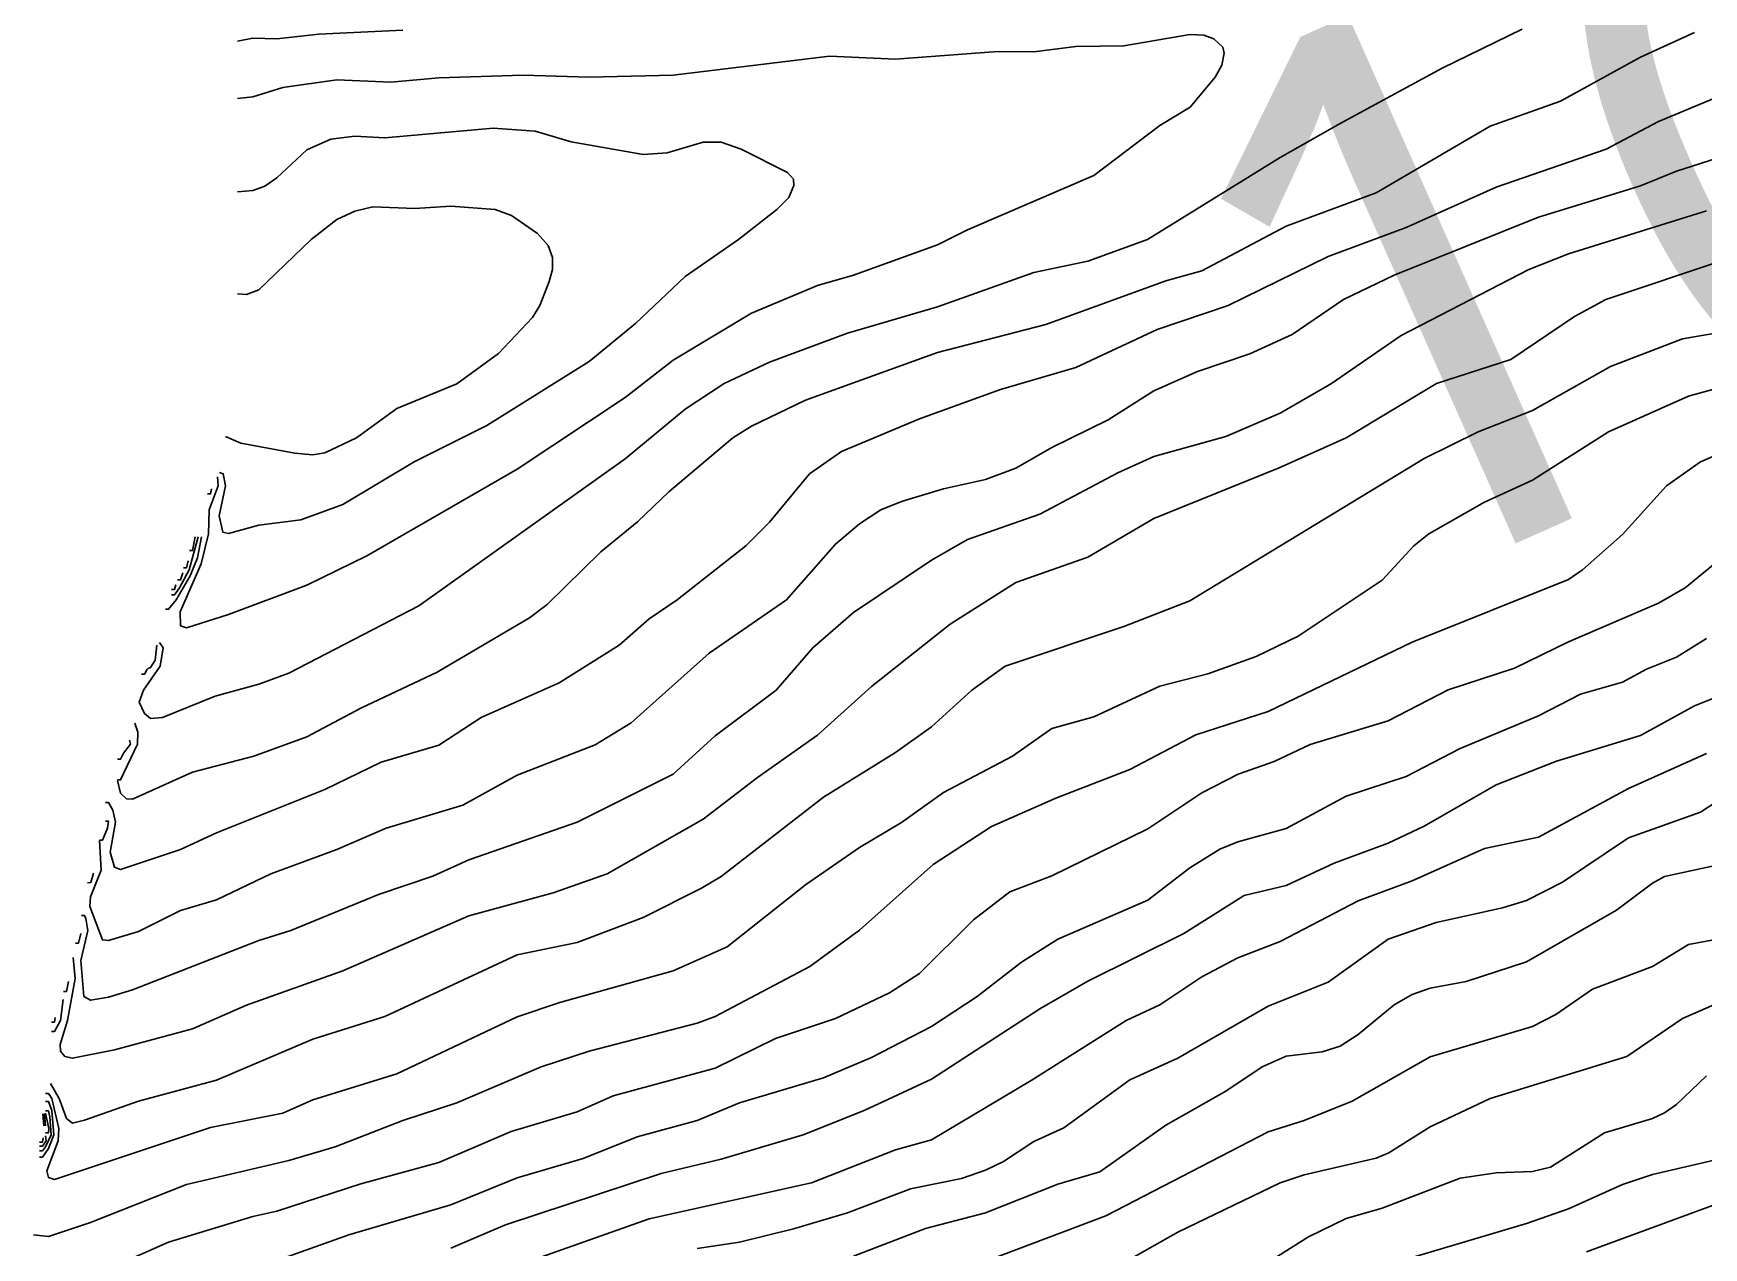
# Model space of a CAD drawing. Extents: x 474277 to 475042, y 254928 to 255625.
# Drawn here: x 474292.85 to 474314.16, y 255483.75 to 255499.24 of the extents above; entities that cross this region are included whole.
import ezdxf

# ---------------------------------------------------------------- set-up
doc = ezdxf.new("R2010")
doc.units = 0
doc.header["$MEASUREMENT"] = 0
doc.layers.add('BaseMapV2_DTM_export_MonNov09090547073261 — entities', color=1, linetype='CONTINUOUS')
doc.styles.get("Standard").update_dxf_attribs({"font": 'romans.shx'})

msp = doc.modelspace()

# ---------------------------------------------------------------- linework, layer by layer
at = {"layer": 'BaseMapV2_DTM_export_MonNov09090547073261 — entities', "color": 15, "linetype": 'Continuous', "true_color": 0xb7484b}
for points in [[(474314.048, 255499.253, 107.75), (474313.358, 255498.938, 107.75), (474312.336, 255498.376, 107.75), (474311.441, 255498.057, 107.75), (474309.984, 255497.209, 107.75), (474308.834, 255496.783, 107.75), (474307.761, 255496.214, 107.75), (474307.301, 255496.083, 107.75), (474305.767, 255495.529, 107.75), (474304.387, 255495.172, 107.75), (474302.7, 255494.563, 107.75), (474302.01, 255494.229, 107.75), (474301.775, 255494.082, 107.75), (474300.956, 255493.392, 107.75), (474300.559, 255493.009, 107.75), (474300.088, 255492.626, 107.75), (474299.403, 255491.955, 107.75), (474299.18, 255491.782, 107.75), (474298, 255491.092, 107.75), (474297.026, 255490.63, 107.75), (474296.336, 255490.266, 107.75), (474295.659, 255490.019, 107.75), (474294.879, 255489.816, 107.75), (474294.112, 255489.468, 107.75), (474294.036, 255489.474, 107.75), (474293.959, 255489.545, 107.75), (474293.921, 255489.707, 107.75)], [(474311.846, 255499.296, 108), (474310.828, 255498.798, 108), (474309.524, 255498.093, 108), (474308.758, 255497.66, 108), (474307.065, 255496.613, 108), (474306.304, 255496.335, 108), (474305.614, 255496.189, 108), (474304.387, 255495.752, 108), (474303.237, 255495.415, 108), (474302.24, 255495.047, 108), (474301.664, 255494.773, 108), (474301.167, 255494.446, 108), (474300.4, 255493.814, 108), (474297.766, 255491.936, 108), (474296.106, 255491.079, 108), (474295.723, 255490.936, 108), (474295.169, 255490.785, 108), (474294.496, 255490.511, 108), (474294.342, 255490.501, 108), (474294.266, 255490.565, 108), (474294.199, 255490.709, 108), (474294.252, 255490.862, 108), (474294.466, 255491.169, 108), (474294.504, 255491.399, 108), (474294.457, 255491.471, 108)], [(474295.454, 255498.413, 108.25), (474295.646, 255498.434, 108.25), (474296.029, 255498.552, 108.25), (474296.719, 255498.65, 108.25), (474297.409, 255498.619, 108.25), (474298.023, 255498.673, 108.25), (474299.096, 255498.708, 108.25), (474299.94, 255498.684, 108.25), (474301.013, 255498.709, 108.25), (474303.007, 255498.951, 108.25), (474303.85, 255498.915, 108.25), (474305.154, 255499.01, 108.25), (474305.614, 255499.005, 108.25), (474306.151, 255499.077, 108.25), (474306.764, 255499.083, 108.25), (474307.607, 255499.226, 108.25), (474307.787, 255499.22, 108.25), (474307.914, 255499.173, 108.25), (474308.028, 255499.066, 108.25), (474308.046, 255498.99, 108.25), (474308.013, 255498.836, 108.25), (474307.929, 255498.683, 108.25), (474307.61, 255498.3, 108.25), (474307.224, 255498.066, 108.25), (474306.381, 255497.429, 108.25), (474304.77, 255496.737, 108.25), (474304.387, 255496.542, 108.25), (474303.314, 255496.156, 108.25), (474302.854, 255496.025, 108.25), (474302.01, 255495.672, 108.25), (474301.013, 255495.072, 108.25), (474300.4, 255494.597, 108.25), (474299.02, 255493.679, 108.25), (474297.103, 255492.577, 108.25), (474296.336, 255492.202, 108.25), (474295.339, 255491.826, 108.25), (474294.803, 255491.657, 108.25), (474294.726, 255491.681, 108.25), (474294.722, 255491.859, 108.25), (474294.99, 255492.472, 108.25), (474295.082, 255492.856, 108.25), (474295.091, 255493.162, 108.25), (474295.204, 255493.469, 108.25), (474295.196, 255493.584, 108.25)], [(474295.454, 255499.145, 108), (474295.646, 255499.182, 108), (474295.953, 255499.172, 108), (474296.489, 255499.234, 108), (474297.563, 255499.282, 108)], [(474314.395, 255498.453, 107.5), (474313.588, 255498.116, 107.5), (474312.918, 255497.763, 107.5), (474311.518, 255497.278, 107.5), (474310.368, 255496.763, 107.5), (474309.371, 255496.395, 107.5), (474308.097, 255495.769, 107.5), (474307.189, 255495.463, 107.5), (474306.151, 255494.98, 107.5), (474305.189, 255494.696, 107.5), (474304.157, 255494.324, 107.5), (474303.16, 255493.905, 107.5), (474302.753, 255493.622, 107.5), (474302.24, 255493.005, 107.5), (474301.94, 255492.702, 107.5), (474301.063, 255492.012, 107.5), (474300.707, 255491.769, 107.5), (474300.323, 255491.434, 107.5), (474299.556, 255490.953, 107.5), (474298.56, 255490.513, 107.5), (474298.023, 255490.157, 107.5), (474297.284, 255489.942, 107.5), (474296.566, 255489.593, 107.5), (474295.186, 255489.042, 107.5), (474294.726, 255488.829, 107.5), (474293.959, 255488.571, 107.5), (474293.882, 255488.604, 107.5), (474293.827, 255488.792, 107.5), (474293.894, 255489.175, 107.5), (474293.862, 255489.329, 107.5), (474293.806, 255489.427, 107.5), (474293.767, 255489.427, 107.5)], [(474295.454, 255497.222, 108.5), (474295.646, 255497.237, 108.5), (474295.799, 255497.293, 108.5), (474295.953, 255497.397, 108.5), (474296.336, 255497.756, 108.5), (474296.643, 255497.892, 108.5), (474296.949, 255497.932, 108.5), (474297.333, 255497.909, 108.5), (474298.713, 255498.034, 108.5), (474299.25, 255497.995, 108.5), (474299.71, 255497.859, 108.5), (474300.63, 255497.697, 108.5), (474300.937, 255497.716, 108.5), (474301.397, 255497.854, 108.5), (474301.627, 255497.853, 108.5), (474301.879, 255497.763, 108.5), (474302.47, 255497.466, 108.5), (474302.548, 255497.38, 108.5), (474302.554, 255497.303, 108.5), (474302.487, 255497.15, 108.5), (474302.335, 255496.996, 108.5), (474301.846, 255496.613, 108.5), (474301.167, 255496.138, 108.5), (474300.531, 255495.539, 108.5), (474299.94, 255495.053, 108.5), (474298.636, 255494.238, 108.5), (474297.707, 255493.776, 108.5), (474296.796, 255493.229, 108.5), (474296.259, 255493.035, 108.5), (474295.723, 255492.968, 108.5), (474295.339, 255492.86, 108.5), (474295.263, 255492.878, 108.5), (474295.218, 255493.086, 108.5), (474295.3, 255493.469, 108.5), (474295.27, 255493.622, 108.5), (474295.224, 255493.638, 108.5)], [(474314.444, 255497.686, 107.25), (474313.818, 255497.482, 107.25), (474313.358, 255497.295, 107.25), (474312.055, 255496.898, 107.25), (474310.214, 255496.157, 107.25), (474309.567, 255495.846, 107.25), (474308.911, 255495.4, 107.25), (474308.374, 255495.155, 107.25), (474307.704, 255494.926, 107.25), (474307.147, 255494.68, 107.25), (474306.565, 255494.312, 107.25), (474305.844, 255493.956, 107.25), (474305.384, 255493.692, 107.25), (474305, 255493.551, 107.25), (474304.464, 255493.43, 107.25), (474303.927, 255493.267, 107.25), (474303.664, 255493.162, 107.25), (474303.39, 255492.984, 107.25), (474303.084, 255492.724, 107.25), (474302.458, 255492.012, 107.25), (474301.473, 255491.333, 107.25), (474300.477, 255490.444, 107.25), (474300.016, 255490.162, 107.25), (474299.02, 255489.778, 107.25), (474298.33, 255489.395, 107.25), (474297.348, 255489.099, 107.25), (474296.719, 255488.827, 107.25), (474295.876, 255488.517, 107.25), (474295.186, 255488.184, 107.25), (474294.726, 255488.047, 107.25), (474294.189, 255487.783, 107.25), (474293.806, 255487.667, 107.25), (474293.729, 255487.673, 107.25), (474293.567, 255488.102, 107.25), (474293.576, 255488.225, 107.25), (474293.713, 255488.562, 107.25), (474293.691, 255488.941, 107.25)], [(474295.454, 255495.918, 108.75), (474295.569, 255495.91, 108.75), (474295.723, 255495.968, 108.75), (474296.394, 255496.613, 108.75), (474296.719, 255496.868, 108.75), (474296.949, 255496.975, 108.75), (474297.179, 255497.029, 108.75), (474297.716, 255497.007, 108.75), (474298.176, 255497.038, 108.75), (474298.739, 255496.996, 108.75), (474298.948, 255496.919, 108.75), (474299.281, 255496.689, 108.75), (474299.416, 255496.536, 108.75), (474299.472, 255496.383, 108.75), (474299.471, 255496.229, 108.75), (474299.431, 255496.076, 108.75), (474299.31, 255495.769, 108.75), (474299.217, 255495.616, 108.75), (474298.784, 255495.156, 108.75), (474298.253, 255494.77, 108.75), (474297.486, 255494.454, 108.75), (474296.97, 255494.082, 108.75), (474296.566, 255493.891, 108.75), (474296.413, 255493.866, 108.75), (474296.183, 255493.885, 108.75), (474295.493, 255494.013, 108.75), (474295.301, 255494.099, 108.75)], [(474314.202, 255496.977, 107), (474312.438, 255496.43, 107), (474311.934, 255496.229, 107), (474310.302, 255495.386, 107), (474309.415, 255494.773, 107), (474308.758, 255494.396, 107), (474308.067, 255494.097, 107), (474307.147, 255493.842, 107), (474306.687, 255493.635, 107), (474305.691, 255493.105, 107), (474304.77, 255492.785, 107), (474304.31, 255492.52, 107), (474303.314, 255491.853, 107), (474302.794, 255491.399, 107), (474302.326, 255490.862, 107), (474301.55, 255490.277, 107), (474301.013, 255489.789, 107), (474299.786, 255489.175, 107), (474298.406, 255488.696, 107), (474297.946, 255488.488, 107), (474297.252, 255488.255, 107), (474296.132, 255487.795, 107), (474295.723, 255487.668, 107), (474294.112, 255487.035, 107), (474293.806, 255486.942, 107), (474293.576, 255486.903, 107), (474293.489, 255486.952, 107), (474293.454, 255487.412, 107), (474293.544, 255487.795, 107), (474293.516, 255487.948, 107), (474293.499, 255487.985, 107), (474293.461, 255487.985, 107)], [(474314.432, 255496.353, 106.75), (474312.917, 255495.846, 106.75), (474312.515, 255495.631, 106.75), (474311.705, 255495.079, 106.75), (474310.753, 255494.773, 106.75), (474309.601, 255494.079, 106.75), (474308.746, 255493.699, 106.75), (474307.147, 255493.052, 106.75), (474306.304, 255492.557, 106.75), (474305.384, 255492.233, 106.75), (474304.548, 255491.705, 106.75), (474303.544, 255490.909, 106.75), (474302.854, 255490.285, 106.75), (474302.087, 255489.748, 106.75), (474301.397, 255489.214, 106.75), (474300.17, 255488.517, 106.75), (474299.48, 255488.274, 106.75), (474298.406, 255487.983, 106.75), (474296.796, 255487.281, 106.75), (474295.569, 255486.839, 106.75), (474294.879, 255486.54, 106.75), (474293.882, 255486.269, 106.75), (474293.346, 255486.163, 106.75), (474293.25, 255486.185, 106.75), (474293.192, 255486.256, 106.75), (474293.19, 255486.338, 106.75), (474293.283, 255486.645, 106.75), (474293.379, 255487.182, 106.75), (474293.355, 255487.45, 106.75)], [(474314.662, 255495.476, 106.5), (474313.895, 255495.343, 106.5), (474312.975, 255494.992, 106.5), (474311.978, 255494.43, 106.5), (474311.288, 255494.159, 106.5), (474310.598, 255493.816, 106.5), (474307.607, 255491.999, 106.5), (474306.764, 255491.674, 106.5), (474305.25, 255491.169, 106.5), (474304.824, 255490.862, 106.5), (474304.31, 255490.393, 106.5), (474303.85, 255490.066, 106.5), (474302.93, 255489.496, 106.5), (474301.623, 255488.485, 106.5), (474301.375, 255488.332, 106.5), (474300.63, 255487.96, 106.5), (474299.786, 255487.639, 106.5), (474299.02, 255487.483, 106.5), (474297.333, 255486.695, 106.5), (474296.413, 255486.408, 106.5), (474295.186, 255485.885, 106.5), (474294.189, 255485.616, 106.5), (474293.499, 255485.372, 106.5), (474293.346, 255485.336, 106.5), (474293.269, 255485.395, 106.5), (474293.175, 255485.648, 106.5), (474293.064, 255485.84, 106.5)], [(474314.662, 255494.806, 106.25), (474313.972, 255494.614, 106.25), (474312.95, 255494.159, 106.25), (474311.978, 255493.541, 106.25), (474311.365, 255493.259, 106.25), (474310.657, 255492.856, 106.25), (474310.467, 255492.702, 106.25), (474310.061, 255492.264, 106.25), (474308.988, 255491.549, 106.25), (474308.451, 255491.289, 106.25), (474307.837, 255491.068, 106.25), (474307.224, 255490.912, 106.25), (474306.381, 255490.52, 106.25), (474305.844, 255490.373, 106.25), (474305.343, 255490.019, 106.25), (474304.464, 255489.556, 106.25), (474303.927, 255489.173, 106.25), (474303.39, 255488.853, 106.25), (474302.7, 255488.378, 106.25), (474301.703, 255487.587, 106.25), (474301.013, 255487.279, 106.25), (474299.567, 255486.875, 106.25), (474299.02, 255486.69, 106.25), (474297.486, 255485.965, 106.25), (474296.413, 255485.631, 106.25), (474296.029, 255485.461, 106.25), (474295.109, 255485.278, 106.25), (474293.116, 255484.618, 106.25), (474293.039, 255484.642, 106.25), (474293.02, 255484.728, 106.25), (474293.163, 255485.111, 106.25), (474293.173, 255485.265, 106.25), (474293.081, 255485.648, 106.25), (474293.039, 255485.715, 106.25), (474293.001, 255485.715, 106.25)], [(474314.815, 255494.073, 106), (474314.125, 255493.776, 106), (474313.69, 255493.469, 106), (474313.128, 255492.847, 106), (474312.619, 255492.396, 106), (474312.438, 255492.273, 106), (474310.444, 255491.475, 106), (474308.604, 255490.59, 106), (474307.684, 255490.29, 106), (474306.841, 255489.848, 106), (474305.898, 255489.482, 106), (474305.077, 255489.12, 106), (474304.331, 255488.638, 106), (474303.39, 255487.797, 106), (474302.758, 255487.335, 106), (474301.55, 255486.696, 106), (474301.32, 255486.612, 106), (474299.94, 255486.254, 106), (474299.326, 255486.054, 106), (474298.253, 255485.596, 106), (474297.563, 255485.369, 106), (474296.7, 255485.035, 106), (474296.106, 255484.857, 106), (474294.803, 255484.552, 106), (474293.576, 255484.069, 106), (474293.039, 255483.89, 106), (474292.847, 255483.908, 106)], [(474295.071, 255493.365, 108), (474295.109, 255493.365, 108), (474295.12, 255493.431, 108)], [(474294.534, 255491.894, 108), (474294.572, 255491.894, 108), (474294.669, 255492.012, 108), (474294.85, 255492.319, 108), (474294.94, 255492.549, 108), (474294.994, 255492.817, 108)], [(474294.611, 255492.079, 107.75), (474294.649, 255492.079, 107.75), (474294.713, 255492.166, 107.75), (474294.834, 255492.396, 107.75), (474294.952, 255492.817, 107.75)], [(474294.841, 255492.642, 107.5), (474294.879, 255492.642, 107.5), (474294.913, 255492.817, 107.5)], [(474314.355, 255492.515, 105.75), (474313.93, 255492.166, 105.75), (474313.588, 255491.972, 105.75), (474312.438, 255491.478, 105.75), (474311.748, 255491.142, 105.75), (474310.905, 255490.866, 105.75), (474310.138, 255490.469, 105.75), (474309.141, 255490.168, 105.75), (474308.681, 255489.95, 105.75), (474308.225, 255489.789, 105.75), (474307.761, 255489.55, 105.75), (474307.071, 255489.093, 105.75), (474305.844, 255488.493, 105.75), (474305.307, 255488.289, 105.75), (474304.847, 255487.928, 105.75), (474304.157, 255487.247, 105.75), (474303.774, 255486.998, 105.75), (474303.084, 255486.67, 105.75), (474302.317, 255486.416, 105.75), (474301.55, 255486.036, 105.75), (474300.247, 255485.685, 105.75), (474299.786, 255485.48, 105.75), (474298.943, 255485.229, 105.75), (474298.023, 255484.832, 105.75), (474297.026, 255484.561, 105.75), (474295.953, 255484.211, 105.75), (474295.646, 255484.144, 105.75), (474294.572, 255483.815, 105.75), (474293.863, 255483.501, 105.75)], [(474294.687, 255492.267, 107.5), (474294.726, 255492.267, 107.5), (474294.753, 255492.357, 107.5)], [(474294.764, 255492.422, 107.5), (474294.803, 255492.422, 107.5), (474294.824, 255492.511, 107.5)], [(474294.611, 255492.146, 107.5), (474294.649, 255492.146, 107.5), (474294.665, 255492.204, 107.5)], [(474314.202, 255491.521, 105.5), (474313.818, 255491.282, 105.5), (474313.435, 255491.128, 105.5), (474313.128, 255490.962, 105.5), (474312.591, 255490.808, 105.5), (474312.055, 255490.533, 105.5), (474311.058, 255490.118, 105.5), (474310.368, 255489.759, 105.5), (474309.601, 255489.509, 105.5), (474308.834, 255489.097, 105.5), (474308.221, 255488.926, 105.5), (474307.991, 255488.831, 105.5), (474307.607, 255488.593, 105.5), (474307.071, 255488.183, 105.5), (474305.921, 255487.683, 105.5), (474305.46, 255487.391, 105.5), (474304.893, 255486.952, 105.5), (474304.31, 255486.567, 105.5), (474303.544, 255486.173, 105.5), (474302.93, 255485.915, 105.5), (474301.857, 255485.596, 105.5), (474301.32, 255485.371, 105.5), (474300.553, 255485.161, 105.5), (474299.863, 255484.885, 105.5), (474299.02, 255484.637, 105.5), (474298.176, 255484.295, 105.5), (474296.873, 255483.912, 105.5), (474295.416, 255483.39, 105.5)], [(474294.304, 255491.135, 107.75), (474294.342, 255491.148, 107.75), (474294.401, 255491.245, 107.75), (474294.422, 255491.437, 107.75)], [(474294.227, 255491.067, 107.75), (474294.266, 255491.067, 107.75), (474294.3, 255491.13, 107.75)], [(474315.045, 255491.061, 105.25), (474314.048, 255490.662, 105.25), (474313.358, 255490.283, 105.25), (474312.285, 255489.953, 105.25), (474311.518, 255489.654, 105.25), (474310.598, 255489.124, 105.25), (474310.138, 255488.907, 105.25), (474309.448, 255488.652, 105.25), (474308.834, 255488.37, 105.25), (474308.298, 255488.242, 105.25), (474307.531, 255487.754, 105.25), (474306.304, 255487.148, 105.25), (474305.691, 255486.794, 105.25), (474304.31, 255485.898, 105.25), (474303.448, 255485.495, 105.25), (474302.671, 255485.188, 105.25), (474301.627, 255484.876, 105.25), (474300.86, 255484.693, 105.25), (474298.871, 255484.038, 105.25), (474298.176, 255483.739, 105.25)], [(474293.921, 255489.716, 107.75), (474293.959, 255489.716, 107.75), (474294.176, 255490.172, 107.75), (474294.178, 255490.325, 107.75), (474294.14, 255490.44, 107.75)], [(474293.997, 255490.057, 107.5), (474294.088, 255490.172, 107.5), (474294.074, 255490.224, 107.5)], [(474293.921, 255489.981, 107.5), (474293.959, 255489.981, 107.5), (474293.997, 255490.057, 107.5)], [(474314.202, 255490.054, 105), (474313.205, 255489.604, 105), (474312.055, 255488.983, 105), (474311.365, 255488.84, 105), (474310.444, 255488.429, 105), (474309.754, 255488.171, 105), (474308.758, 255487.652, 105), (474308.221, 255487.443, 105), (474307.761, 255487.202, 105), (474307.224, 255486.846, 105), (474306.795, 255486.645, 105), (474305.582, 255485.878, 105), (474304.31, 255485.124, 105), (474303.85, 255484.994, 105), (474302.777, 255484.573, 105), (474300.707, 255484.115, 105), (474299.25, 255483.601, 105)], [(474314.738, 255489.702, 104.75), (474314.125, 255489.306, 104.75), (474313.205, 255488.978, 104.75), (474312.361, 255488.411, 104.75), (474311.901, 255488.176, 104.75), (474311.595, 255488.081, 104.75), (474310.751, 255487.898, 104.75), (474310.138, 255487.684, 104.75), (474309.371, 255487.133, 104.75), (474308.604, 255486.827, 104.75), (474307.454, 255486.165, 104.75), (474306.841, 255485.89, 104.75), (474305.997, 255485.275, 104.75), (474305.614, 255485.099, 104.75), (474305.23, 255484.848, 104.75), (474305, 255484.734, 104.75), (474304.694, 255484.629, 104.75), (474304.042, 255484.498, 104.75), (474303.237, 255484.19, 104.75), (474302.547, 255483.985, 104.75), (474301.857, 255483.817, 104.75), (474301.32, 255483.737, 104.75)], [(474293.691, 255488.947, 107.25), (474293.729, 255488.947, 107.25), (474293.794, 255489.099, 107.25), (474293.806, 255489.188, 107.25), (474293.767, 255489.188, 107.25)], [(474293.537, 255488.402, 107), (474293.58, 255488.408, 107), (474293.614, 255488.524, 107)], [(474314.355, 255488.632, 104.5), (474313.665, 255488.481, 104.5), (474313.511, 255488.398, 104.5), (474313.051, 255488.053, 104.5), (474311.901, 255487.396, 104.5), (474311.135, 255487.144, 104.5), (474310.674, 255487.056, 104.5), (474310.444, 255486.979, 104.5), (474310.214, 255486.844, 104.5), (474309.754, 255486.467, 104.5), (474309.524, 255486.319, 104.5), (474309.294, 255486.246, 104.5), (474308.834, 255486.189, 104.5), (474308.528, 255486.053, 104.5), (474308.067, 255485.744, 104.5), (474307.301, 255485.31, 104.5), (474306.457, 255484.712, 104.5), (474305.921, 255484.557, 104.5), (474305, 255484.191, 104.5), (474304.234, 255483.989, 104.5), (474303.314, 255483.636, 104.5)], [(474293.384, 255487.632, 106.75), (474293.422, 255487.632, 106.75), (474293.452, 255487.757, 106.75)], [(474314.432, 255487.7, 104.25), (474313.972, 255487.616, 104.25), (474313.511, 255487.336, 104.25), (474312.745, 255487.044, 104.25), (474312.277, 255486.722, 104.25), (474311.979, 255486.568, 104.25), (474310.674, 255486.183, 104.25), (474309.678, 255485.614, 104.25), (474309.064, 255485.368, 104.25), (474308.604, 255485.224, 104.25), (474306.534, 255484.152, 104.25), (474304.08, 255483.227, 104.25)], [(474293.231, 255487.017, 106.5), (474293.269, 255487.017, 106.5), (474293.294, 255487.143, 106.5)], [(474314.662, 255487.006, 104), (474313.895, 255486.671, 104), (474313.185, 255486.185, 104), (474311.441, 255485.649, 104), (474310.674, 255485.29, 104), (474310.145, 255484.958, 104), (474309.984, 255484.889, 104), (474309.064, 255484.675, 104), (474308.758, 255484.573, 104), (474307.454, 255483.943, 104), (474306.611, 255483.466, 104)], [(474293.077, 255486.503, 106.5), (474293.116, 255486.503, 106.5), (474293.191, 255486.645, 106.5), (474293.227, 255486.913, 106.5)], [(474293.077, 255486.624, 106.25), (474293.116, 255486.624, 106.25), (474293.126, 255486.683, 106.25)], [(474314.202, 255485.937, 103.75), (474313.818, 255485.574, 103.75), (474313.665, 255485.467, 103.75), (474313.511, 255485.395, 103.75), (474312.898, 255485.21, 103.75), (474312.208, 255484.773, 103.75), (474311.978, 255484.717, 103.75), (474311.518, 255484.703, 103.75), (474311.058, 255484.632, 103.75), (474310.061, 255484.25, 103.75), (474309.601, 255484.119, 103.75), (474309.121, 255483.885, 103.75), (474308.451, 255483.465, 103.75)], [(474292.924, 255484.903, 106), (474292.962, 255484.903, 106), (474293.039, 255485.01, 106), (474293.11, 255485.188, 106), (474293.081, 255485.495, 106), (474293.039, 255485.612, 106), (474293.001, 255485.612, 106)], [(474292.924, 255484.984, 105.75), (474292.962, 255484.984, 105.75), (474293.002, 255485.035, 105.75), (474293.073, 255485.188, 105.75), (474293.057, 255485.418, 105.75), (474293.039, 255485.493, 105.75), (474293.001, 255485.494, 105.75)], [(474292.982, 255485.303, 105), (474292.968, 255485.456, 105)], [(474293.001, 255485.301, 105.25), (474292.987, 255485.456, 105.25)], [(474293.001, 255485.212, 105.5), (474293.039, 255485.212, 105.5), (474293.045, 255485.265, 105.5), (474293.001, 255485.464, 105.5)], [(474292.924, 255485.043, 105.5), (474292.962, 255485.043, 105.5), (474293.009, 255485.111, 105.5), (474293.001, 255485.172, 105.5)], [(474292.924, 255485.094, 105.25), (474292.962, 255485.094, 105.25), (474292.973, 255485.15, 105.25)], [(474314.355, 255484.877, 103.5), (474313.511, 255484.678, 103.5), (474313.128, 255484.551, 103.5), (474312.438, 255484.242, 103.5), (474311.901, 255484.053, 103.5), (474310.214, 255483.552, 103.5)], [(474314.646, 255484.421, 103.25), (474312.668, 255483.693, 103.25)]]:
    msp.add_polyline3d(points, dxfattribs=at)

# ---------------------------------------------------------------- texts
at = {"layer": 'BaseMapV2_DTM_export_MonNov09090547073261 — entities', "color": 250, "true_color": 0x323232, "insert": (474309.556, 255491.643), "char_height": 0.2, "width": 21.93774, "attachment_point": 7, "rotation": 23.9974}
msp.add_mtext('\\fOpen Sans|i0|b0;\\H7.02279;106\\~m', dxfattribs=at)

doc.saveas('drawing.dxf')
